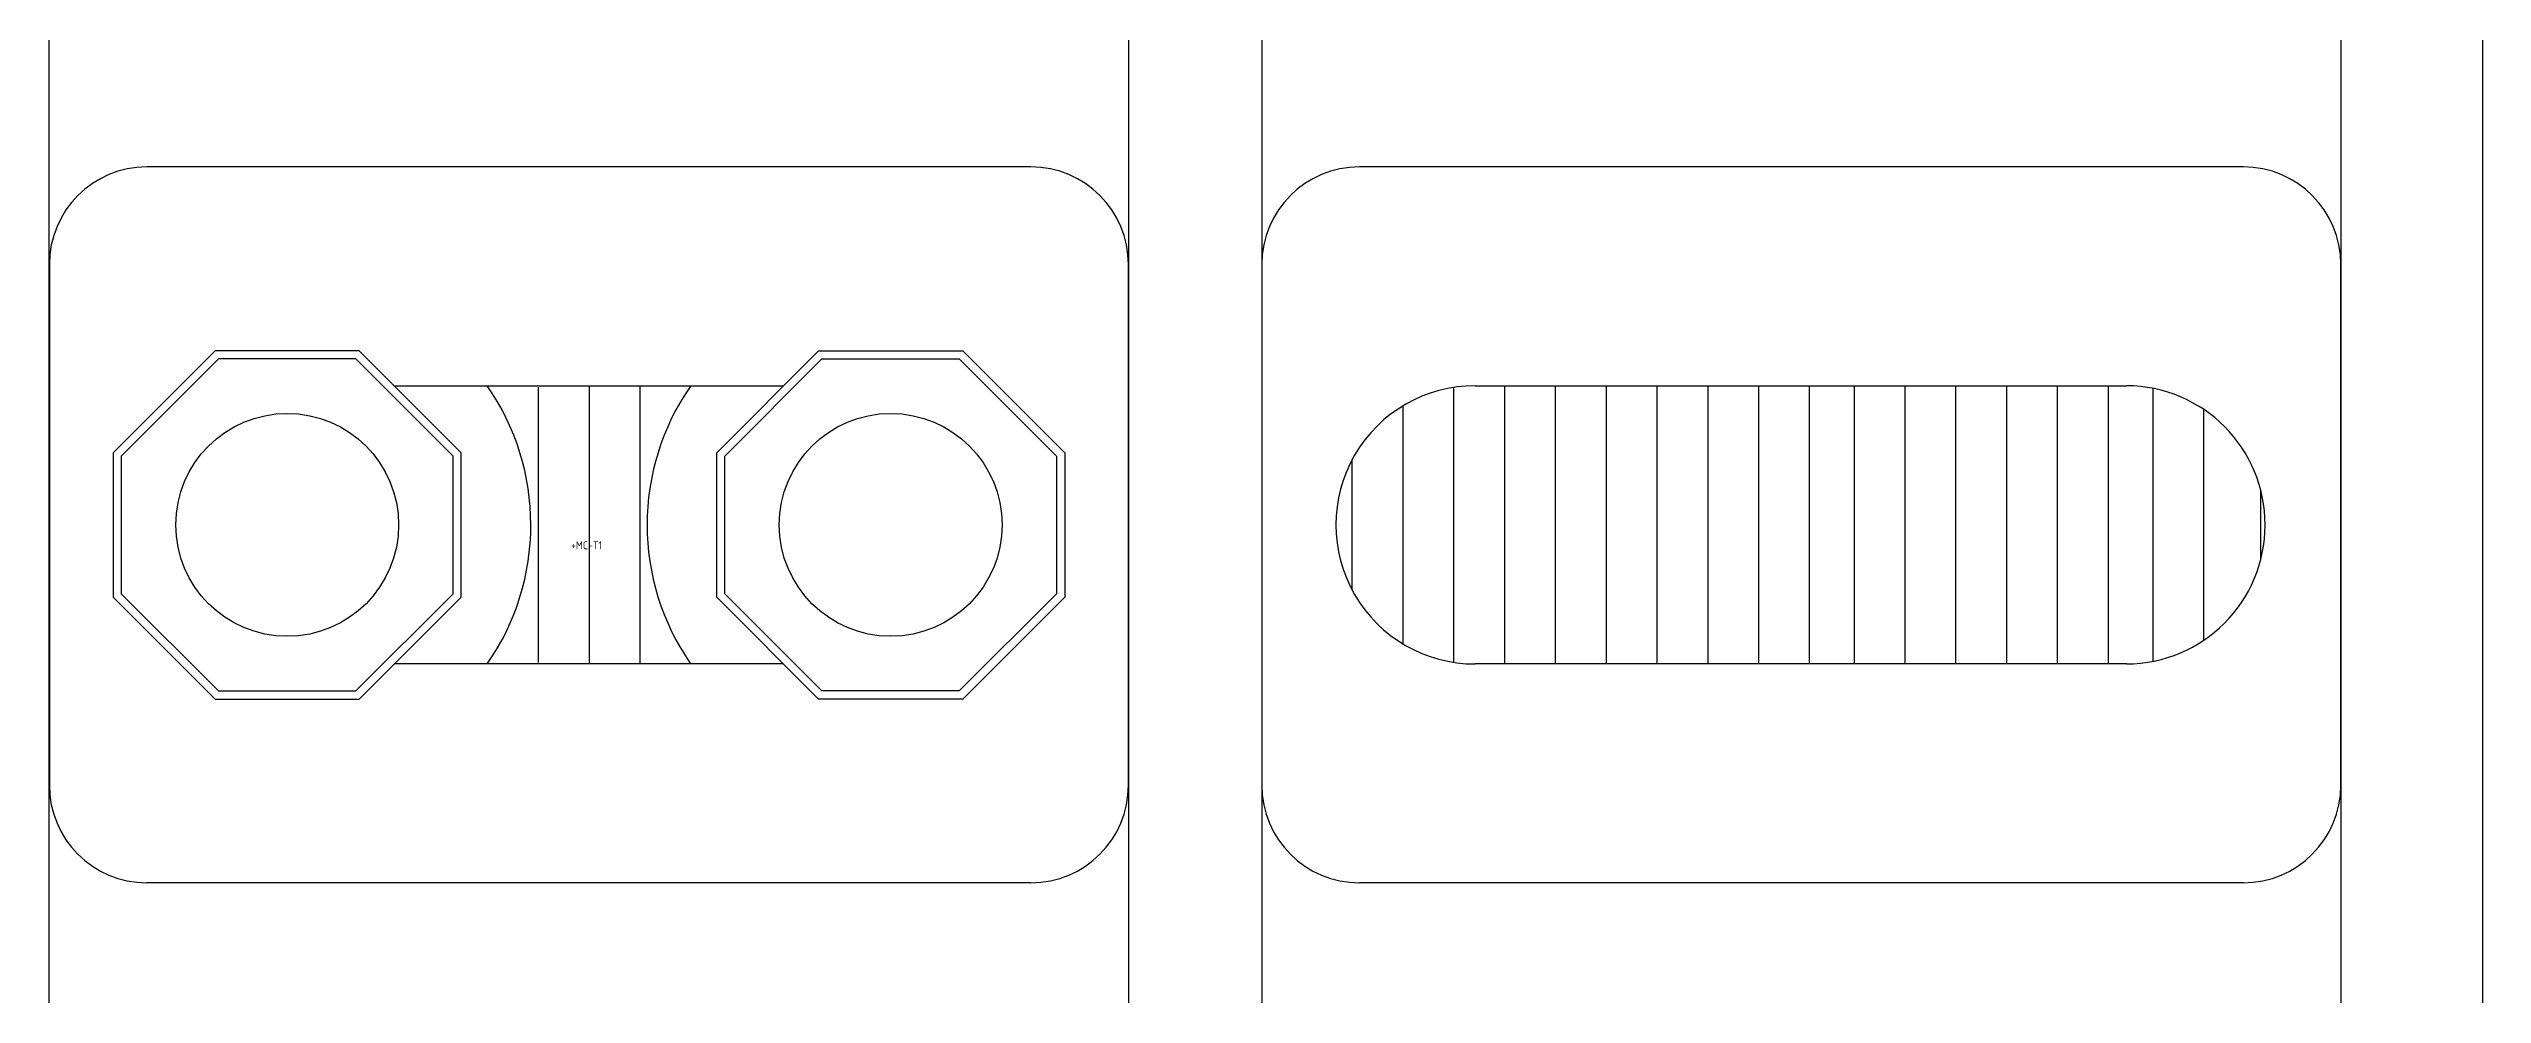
# Model space of a CAD drawing. Header units: inches. Extents: x -1050 to 2326, y -960 to 1416.
# Drawn here: x 843.28 to 881.29, y 955.12 to 969.88 of the extents above; entities that cross this region are included whole.
import ezdxf
from ezdxf.enums import TextEntityAlignment as Align

# ---------------------------------------------------------------- set-up
doc = ezdxf.new("R2010")
doc.units = ezdxf.units.IN
doc.header["$LTSCALE"] = 10
doc.layers.get('0').update_dxf_attribs({"linetype": 'CONTINUOUS'})
doc.layers.add('PSYMS', color=7, linetype='CONTINUOUS')
doc.layers.add('PTAG', color=150, linetype='CONTINUOUS')
doc.styles.add('WD_IEC', font='isocp2.shx', dxfattribs={"width": 0.9, "height": 4, "bigfont": 'extfont2.shx'})

# ---------------------------------------------------------------- blocks, each defined once
blk = doc.blocks.new('E0919202')
for p, q in [((1.8719, 4.4845), (1.8719, 1.3595)), ((1.8719, 4.4845), (1.8719, 1.3595)), ((2.6179, 4.4845), (2.6179, 1.3595)), ((3.3685, 4.4845), (3.3685, 1.3595)), ((3.3685, 4.4845), (3.3685, 1.3595)), ((2.5359, 4.3369), (2.5359, 1.422)), ((3.2815, 4.3369), (3.2815, 1.507)), ((2.4759, 3.142), (1.9323, 3.142)), ((3.2215, 3.142), (2.6779, 3.142)), ((1.8723, 3.082), (1.8723, 2.762)), ((2.5359, 2.762), (2.5359, 3.082)), ((2.6179, 3.082), (2.6179, 2.762)), ((3.2815, 2.762), (3.2815, 3.082)), ((1.9742, 3.029), (1.9115, 2.9663)), ((1.9763, 3.024), (1.9165, 2.9642)), ((2.0629, 3.029), (1.9742, 3.029)), ((2.0608, 3.024), (1.9763, 3.024)), ((2.1206, 2.9642), (2.0608, 3.024)), ((2.1256, 2.9663), (2.0629, 3.029)), ((2.2827, 2.9663), (2.3453, 3.029)), ((2.2877, 2.9642), (2.3474, 3.024)), ((2.3453, 3.029), (2.434, 3.029)), ((2.3474, 3.024), (2.4319, 3.024)), ((2.4319, 3.024), (2.4917, 2.9642)), ((2.434, 3.029), (2.4967, 2.9663)), ((2.0844, 3.0075), (2.3238, 3.0075)), ((2.1731, 2.8373), (2.1731, 3.0066)), ((2.2044, 2.8365), (2.2044, 3.0075)), ((2.2356, 2.8365), (2.2356, 3.0075)), ((2.7048, 2.8488), (2.7048, 2.9951)), ((2.736, 2.8375), (2.736, 3.0065)), ((2.7492, 3.0075), (3.1496, 3.0075)), ((2.7673, 2.8365), (2.7673, 3.0075)), ((2.7985, 2.8365), (2.7985, 3.0075)), ((2.8298, 2.8365), (2.8298, 3.0075)), ((2.861, 2.8365), (2.861, 3.0075)), ((2.8923, 2.8365), (2.8923, 3.0075)), ((2.9235, 2.8365), (2.9235, 3.0075)), ((2.9548, 2.8365), (2.9548, 3.0075)), ((2.9823, 2.8365), (2.9823, 3.0075)), ((3.0135, 2.8365), (3.0135, 3.0075)), ((3.0448, 2.8365), (3.0448, 3.0075)), ((3.076, 2.8365), (3.076, 3.0075)), ((3.1073, 2.8365), (3.1073, 3.0075)), ((3.1385, 2.8365), (3.1385, 3.0075)), ((3.166, 2.8381), (3.166, 3.0058)), ((3.1973, 2.8511), (3.1973, 2.9928)), ((1.9115, 2.9663), (1.9115, 2.8776)), ((1.9165, 2.9642), (1.9165, 2.8797)), ((2.1206, 2.8797), (2.1206, 2.9642)), ((2.1256, 2.8776), (2.1256, 2.9663)), ((2.2827, 2.8776), (2.2827, 2.9663)), ((2.2877, 2.8797), (2.2877, 2.9642)), ((2.4917, 2.9642), (2.4917, 2.8797)), ((2.4967, 2.9663), (2.4967, 2.8776)), ((2.6735, 2.8818), (2.6735, 2.9621)), ((3.2323, 2.901), (3.2323, 2.9429)), ((1.9115, 2.8776), (1.9742, 2.8149)), ((1.9165, 2.8797), (1.9763, 2.8199)), ((2.0608, 2.8199), (2.1206, 2.8797)), ((2.0629, 2.8149), (2.1256, 2.8776)), ((2.3453, 2.8149), (2.2827, 2.8776)), ((2.3474, 2.8199), (2.2877, 2.8797)), ((2.4917, 2.8797), (2.4319, 2.8199)), ((2.4967, 2.8776), (2.434, 2.8149)), ((2.3238, 2.8365), (2.0844, 2.8365)), ((3.1496, 2.8365), (2.7491, 2.8365)), ((1.9742, 2.8149), (2.0629, 2.8149)), ((1.9763, 2.8199), (2.0608, 2.8199)), ((2.434, 2.8149), (2.3453, 2.8149)), ((2.4319, 2.8199), (2.3474, 2.8199)), ((2.4759, 2.702), (1.9323, 2.702)), ((3.2215, 2.702), (2.6779, 2.702))]:
    blk.add_line(p, q)
for centre in [(2.0186, 2.922), (2.3897, 2.922)]:
    blk.add_circle(centre, 0.0685)
for centre, radius, start, end in [((1.9323, 3.082), 0.06, 90, 180), ((2.4759, 3.082), 0.06, 0, 90), ((2.6779, 3.082), 0.06, 90, 180), ((3.2215, 3.082), 0.06, 0, 90), ((2.0186, 2.922), 0.1498, 325.2169, 34.7971), ((2.3897, 2.922), 0.1498, 145.2029, 214.7831), ((2.749, 2.922), 0.0855, 89.8567, 270.109), ((3.1494, 2.922), 0.0855, 270.109, 89.857), ((1.9323, 2.762), 0.06, 180, 270), ((2.4759, 2.762), 0.06, 270, 0), ((2.6779, 2.762), 0.06, 180, 270), ((3.2215, 2.762), 0.06, 270, 0)]:
    blk.add_arc(centre, radius, start, end)

msp = doc.modelspace()

# ---------------------------------------------------------------- block references
at = {"layer": 'PSYMS'}
ref = msp.add_blockref('E0919202', (795.732, 888.228), dxfattribs=dict(at, xscale=25.39999999999964, yscale=25.39999999999964, zscale=25.39999999999964))
ref.add_attrib('P_TAG1', '+MC-T1', dxfattribs={"layer": 'PTAG', "height": 0.125, "style": 'WD_IEC'}).set_placement((851.68, 962.066), align=Align.CENTER)

doc.saveas('drawing.dxf')
